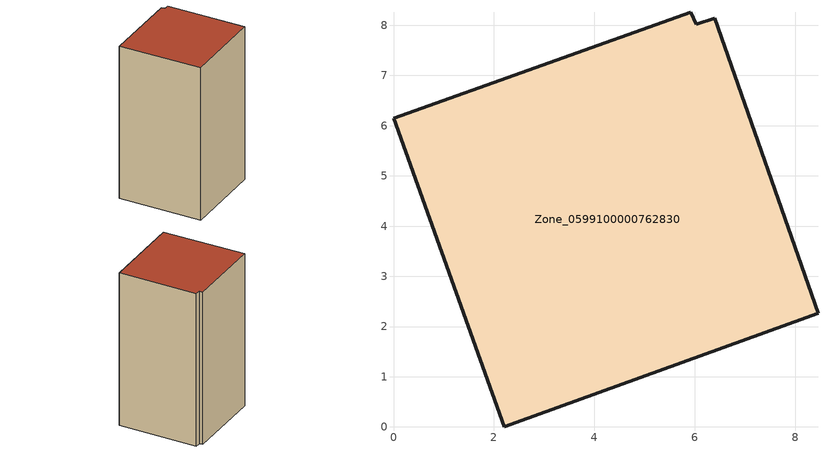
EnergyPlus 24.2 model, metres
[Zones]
Zone_0599100000762830
 floor ground (C_G): 6.4,8.13 8.45,2.26 2.21,0 0,6.15 5.92,8.26 6.03,8.02 z0
 wall outside (C_F): 2.21,0 8.45,2.26 6.4,8.13 6.03,8.02 5.92,8.26 0,6.15 2.21,0 z0:12.39
 roof outside (C_R): 8.45,2.26 6.4,8.13 6.03,8.02 5.92,8.26 0,6.15 2.21,0 z12.39
[BUILDING]
Pand.0599100000762830: North Axis=0; Terrain=City; Loads Convergence Tolerance Value=0.04; Temperature Convergence Tolerance Value=0.4; Solar Distribution=FullExterior; Maximum Number of Warmup Days=25; Minimum Number of Warmup Days=1
[Site:Location]
Rotterdam.The.Hague.AP_ZH_NLD Design_Conditions: Latitude=51.96; Longitude=4.45; Time Zone=1; Elevation=-4.5
[SITE:GROUNDTEMPERATURE:BUILDINGSURFACE]
18, 18, 18, 18, 18, 18, 18, 18, 18, 18, 18, 18
[MATERIAL] Thermal Absorptance=0.9; Solar Absorptance=0.7; Visible Absorptance=0.7
Name | Roughness | Thickness | Conductivity | Density | Specific Heat
G.TI.1946 | MediumSmooth | 0.15 | 1 | 540 | 1210
F.TI.1946 | Rough | 0.3 | 0.857143 | 1920 | 840
R.TI.1946 | MediumRough | 0.2 | 0.1 | 1500 | 1000
[CONSTRUCTION]
C_G: G.TI.1946
C_F: F.TI.1946
C_R: R.TI.1946
[ZONE]
Zone_0599100000762830: Type=1; Multiplier=1; Ceiling Height=Autocalculate; Volume=Autocalculate; Floor Area=autocalculate; Part of Total Floor Area=Yes
[ZONEINFILTRATION:DESIGNFLOWRATE]
Infil_Zone_0599100000762830: Zone or ZoneList or Space or SpaceList=Zone_0599100000762830; Schedule=AlwaysOn; Design Flow Rate Calculation Method=Flow/Area; Flow Rate per Floor Area=0.003; Constant Term Coefficient=1; Temperature Term Coefficient=0; Velocity Term Coefficient=0; Velocity Squared Term Coefficient=0
[HVACTEMPLATE:ZONE:IDEALLOADSAIRSYSTEM]
Zone_0599100000762830: Maximum Heating Supply Air Temperature=50; Minimum Cooling Supply Air Temperature=13; Maximum Heating Supply Air Humidity Ratio=0.0156; Minimum Cooling Supply Air Humidity Ratio=0.0077; Heating Limit=NoLimit; Cooling Limit=NoLimit; Dehumidification Control Type=ConstantSensibleHeatRatio; Cooling Sensible Heat Ratio=0.7; Dehumidification Setpoint=60; Humidification Control Type=None; Humidification Setpoint=30; Outdoor Air Method=None; Outdoor Air Flow Rate per Person=0.00944; Outdoor Air Flow Rate per Zone Floor Area=0; Outdoor Air Flow Rate per Zone=0; Demand Controlled Ventilation Type=None; Outdoor Air Economizer Type=NoEconomizer; Heat Recovery Type=None; Sensible Heat Recovery Effectiveness=0.7; Latent Heat Recovery Effectiveness=0.65
[ZONECONTROL:THERMOSTAT]
ThermostatControl_Zone_0599100000762830: Zone or ZoneList=Zone_0599100000762830; Control Type Schedule=DualSetpointControlType; Control 1=Thermostat_Zone_0599100000762830; Temperature Difference Between Cutout And Setpoint=0
[THERMOSTATSETPOINT:DUALSETPOINT]
Thermostat_Zone_0599100000762830: Heating Setpoint Temperature Schedule=HeatingSetpoint_Zone_0599100000762830; Cooling Setpoint Temperature Schedule=CoolingSetpoint_Zone_0599100000762830
[SCHEDULE:COMPACT]
HeatingSetpoint_Zone_0599100000762830: Through: 12/31, For: AllDays, Until: 24:00, 21
CoolingSetpoint_Zone_0599100000762830: Through: 12/31, For: AllDays, Until: 24:00, 24
DualSetpointControlType: Through: 12/31, For: AllDays, Until: 24:00, 4
AlwaysOn: Through: 12/31, For: AllDays, Until: 24:00, 1
